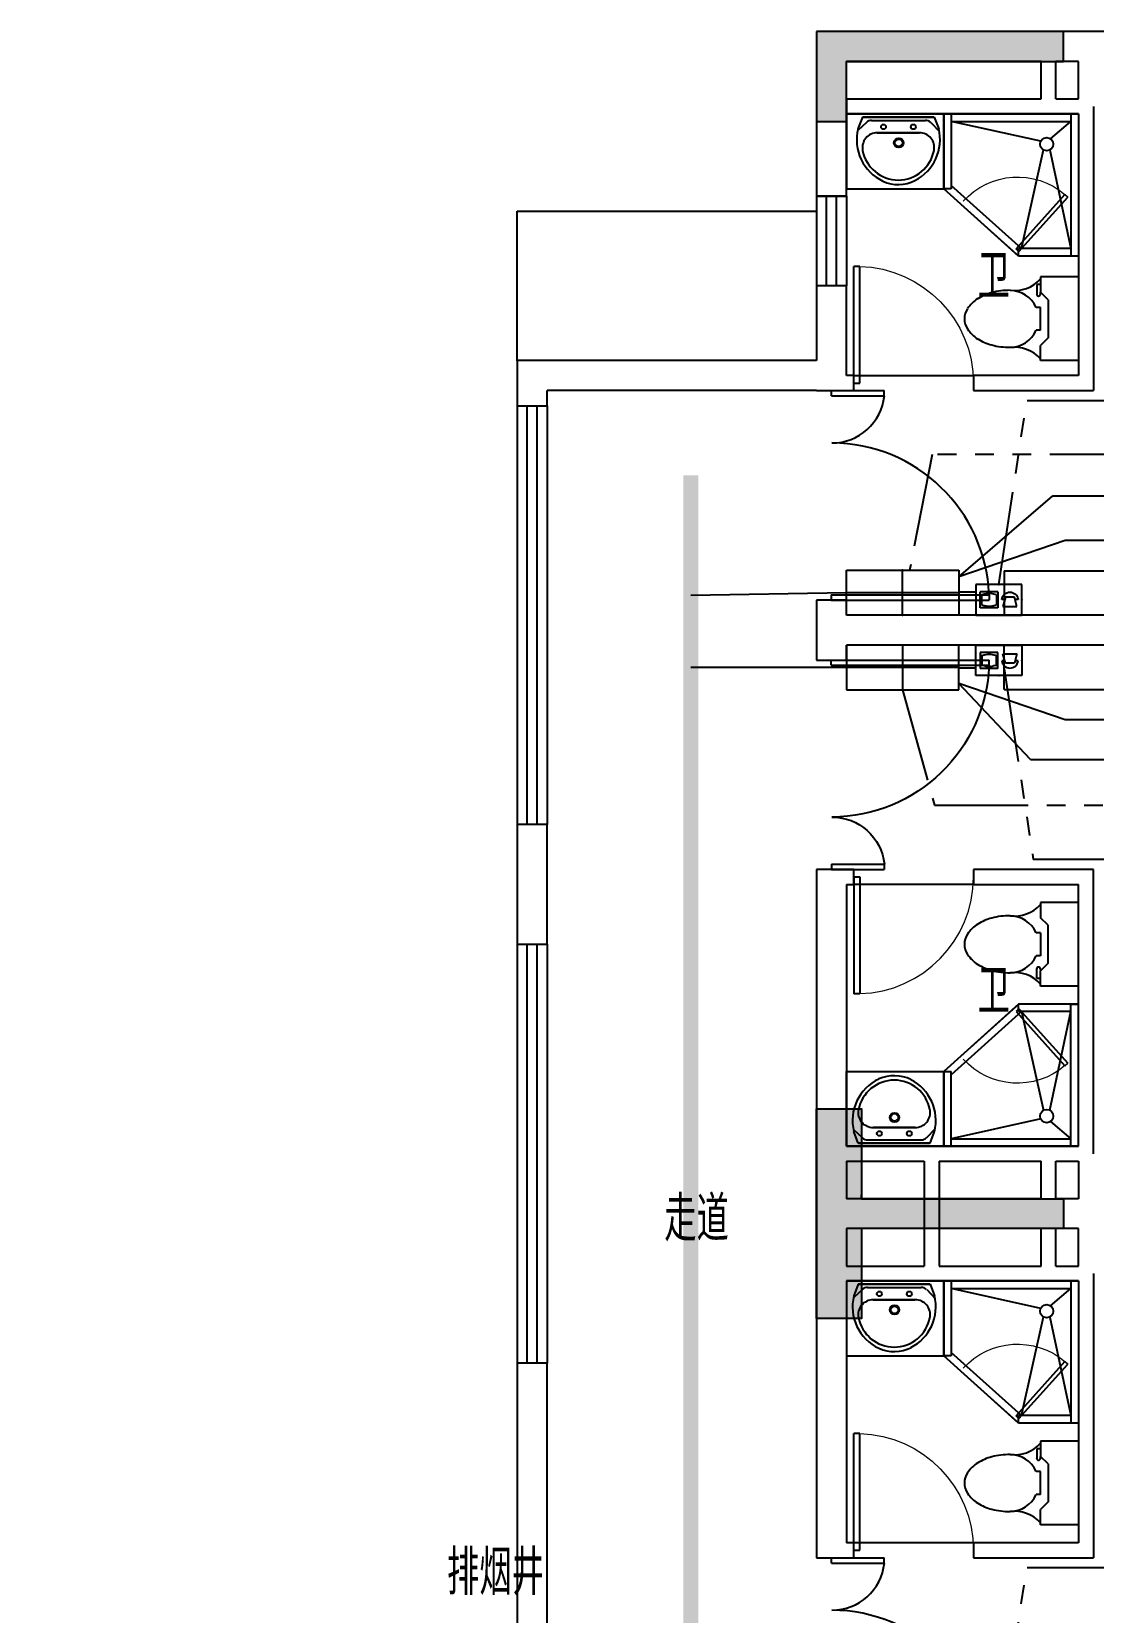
# Model space of a CAD drawing. Extents: x -41969 to 449372, y 65390 to 759577.
# Drawn here: x 335259 to 342355, y 727967 to 738532 of the extents above; entities that cross this region are included whole.
import ezdxf
from ezdxf.enums import TextEntityAlignment as Align

# ---------------------------------------------------------------- set-up
doc = ezdxf.new("R2010")
doc.units = 0
doc.header["$LTSCALE"] = 1000
doc.header["$MEASUREMENT"] = 0
for name, pattern in [('DASHDOT', [1, 0.5, -0.25, 0, -0.25]), ('PHANTOM2', [1.25, 0.625, -0.125, 0.125, -0.125, 0.125, -0.125]), ('PHANTOM3', [1.5, 0.625, -0.125, 0.125, -0.125, 0.125, -0.125, 0.125, -0.125])]:
    doc.linetypes.add(name, pattern=pattern)
for name, color, linetype in [('0-桥架', 120, 'Continuous'), ('EQUIP-箱柜', 241, 'Continuous'), ('EQUIP-通讯', 241, 'Continuous'), ('IN-door', 2, 'Continuous'), ('jg新结构柱', 9, 'Continuous'), ('TEL_TEXT', 7, 'Continuous'), ('WALL', 7, 'Continuous'), ('WINDOW', 2, 'Continuous'), ('WINDOW_TEXT', 7, 'Continuous'), ('WIRE-照明', 120, 'Continuous'), ('室外建筑', 8, 'Continuous'), ('装修家具', 8, 'Continuous')]:
    doc.layers.add(name, color=color, linetype=linetype)
doc.styles.add('_TCH_LABEL', font='COMPLEX', dxfattribs={"bigfont": 'GBCBIG'})
doc.styles.add('_TEL_DIM', font='SIMPLEX', dxfattribs={"width": 0.8, "height": 3.5, "bigfont": 'HZTXT'})
doc.styles.add('DIM_FONT', font='SIMPLEX', dxfattribs={"width": 0.7, "bigfont": 'GBCBIG'})
doc.styles.add('SIMPLEX', font='SIMPLEX.SHX')
doc.styles.get("Standard").update_dxf_attribs({"font": 'gbenor.shx', "bigfont": 'gbcbig.shx'})
doc.linetypes.add('TV', pattern='A,2.8,-0.1,["TV",_TEL_DIM,S=0.07,R=0,X=0,Y=-0.1],-0.52', length=3.42)

# ---------------------------------------------------------------- blocks, each defined once
blk = doc.blocks.new('A$C65FF3140')
at = {"color": 8}
for p, q in [((4450, 17750), (3800, 17750)), ((3800, 17750), (3800, 17250)), ((5350, 17750), (4320, 17750)), ((4450, 17750), (5350, 17750)), ((4450, 17750), (4450, 17250)), ((4500, 17750), (4450, 17750)), ((4450, 17250), (4450, 17750)), ((4500, 17750), (4500, 17250)), ((5300, 17750), (5300, 16800)), ((5350, 17750), (5300, 17750)), ((5350, 17750), (5350, 16800)), ((3933, 17693), (3875, 17639)), ((3906, 17729), (3876, 17651)), ((4387, 17729), (3906, 17729)), ((3909, 17729), (4386, 17729)), ((3967, 17707), (4327, 17707)), ((4363, 17692), (4420, 17634)), ((4387, 17729), (4416, 17651)), ((5098, 17567), (4500, 17700)), ((4500, 17700), (5300, 17700)), ((5164, 17584), (5300, 17700)), ((4287, 17624), (4006, 17624)), ((4006, 17624), (4287, 17624)), ((4969, 16850), (5116, 17510)), ((5159, 17509), (5300, 16850)), ((3800, 17250), (4450, 17250)), ((4950, 16800), (4450, 17250)), ((4500, 17250), (4450, 17250)), ((4969, 16850), (4500, 17272)), ((4564, 17147), (4936, 16813)), ((5300, 16850), (4950, 16850)), ((4950, 16800), (4950, 16850)), ((5350, 16800), (4950, 16800)), ((5350, 16800), (5300, 16800)), ((5071, 16609), (5071, 16545)), ((5096, 16609), (5071, 16609)), ((5096, 16660), (5096, 16558)), ((5350, 16660), (5096, 16660)), ((5350, 16660), (5350, 16101)), ((5096, 16545), (5096, 16558)), ((5147, 16507), (5096, 16558)), ((5147, 16507), (5147, 16253)), ((5096, 16457), (5067, 16457)), ((5096, 16304), (5096, 16457)), ((5096, 16304), (5067, 16304)), ((5147, 16253), (5096, 16203)), ((5096, 16101), (5096, 16203)), ((5350, 16101), (5096, 16101)), ((4854, 14697), (6050, 14697)), ((4854, 14697), (4854, 14400)), ((4854, 13903), (4854, 14200)), ((4854, 13903), (6050, 13903)), ((5096, 12480), (5096, 12378)), ((5350, 12480), (5096, 12480)), ((5350, 11921), (5350, 12480)), ((5147, 12327), (5096, 12378)), ((5096, 12277), (5067, 12277)), ((5096, 12277), (5096, 12124)), ((5147, 12073), (5147, 12327)), ((5096, 12124), (5067, 12124)), ((5147, 12073), (5096, 12023)), ((5071, 11972), (5071, 12035)), ((5096, 11972), (5071, 11972)), ((5096, 12035), (5096, 12023)), ((5096, 11921), (5096, 12023)), ((5350, 11921), (5096, 11921)), ((4950, 11800), (4450, 11350)), ((4969, 11750), (4500, 11328)), ((4564, 11453), (4936, 11787)), ((5350, 11800), (4950, 11800)), ((4950, 11750), (4950, 11800)), ((5300, 11750), (4950, 11750)), ((4969, 11750), (5116, 11090)), ((5159, 11091), (5300, 11750)), ((5300, 10850), (5300, 11800)), ((5300, 11800), (5350, 11800)), ((5350, 10850), (5350, 11800)), ((3800, 10850), (3800, 11350)), ((3800, 11350), (4450, 11350)), ((4450, 10850), (4450, 11350)), ((4450, 11350), (4500, 11350)), ((4450, 11350), (4450, 10850)), ((4500, 10850), (4500, 11350)), ((5098, 11033), (4500, 10900)), ((5164, 11016), (5300, 10900)), ((3906, 10907), (3848, 10961)), ((3879, 10871), (3849, 10949)), ((3940, 10893), (4300, 10893)), ((4260, 10976), (3978, 10976)), ((3978, 10976), (4260, 10976)), ((4336, 10908), (4392, 10966)), ((4359, 10871), (4389, 10949)), ((4500, 10900), (5300, 10900)), ((4450, 10850), (3800, 10850)), ((4359, 10871), (3879, 10871)), ((3881, 10871), (4358, 10871)), ((5350, 10850), (4320, 10850)), ((4450, 10850), (5350, 10850)), ((4450, 10850), (4500, 10850)), ((5300, 10850), (5350, 10850)), ((4450, 9950), (3800, 9950)), ((3800, 9950), (3800, 9450)), ((5350, 9950), (4320, 9950)), ((4450, 9950), (5350, 9950)), ((4450, 9950), (4450, 9450)), ((4500, 9950), (4450, 9950)), ((4450, 9450), (4450, 9950)), ((4500, 9950), (4500, 9450)), ((5300, 9950), (5300, 9000)), ((5350, 9950), (5300, 9950)), ((5350, 9950), (5350, 9000)), ((3906, 9893), (3848, 9839)), ((3879, 9929), (3849, 9851)), ((4359, 9929), (3879, 9929)), ((3881, 9929), (4358, 9929)), ((3940, 9907), (4300, 9907)), ((4336, 9892), (4392, 9834)), ((4359, 9929), (4389, 9851)), ((5098, 9767), (4500, 9900)), ((4500, 9900), (5300, 9900)), ((5164, 9784), (5300, 9900)), ((4260, 9824), (3978, 9824)), ((3978, 9824), (4260, 9824)), ((4969, 9050), (5116, 9710)), ((5159, 9709), (5300, 9050)), ((3800, 9450), (4450, 9450)), ((4950, 9000), (4450, 9450)), ((4500, 9450), (4450, 9450)), ((4969, 9050), (4500, 9472)), ((4564, 9347), (4936, 9013)), ((5300, 9050), (4950, 9050)), ((4950, 9000), (4950, 9050)), ((5350, 9000), (4950, 9000)), ((5350, 9000), (5300, 9000)), ((5096, 8879), (5096, 8777)), ((5350, 8879), (5096, 8879)), ((5350, 8879), (5350, 8320)), ((5071, 8828), (5071, 8765)), ((5096, 8828), (5071, 8828)), ((5096, 8765), (5096, 8777)), ((5147, 8727), (5096, 8777)), ((5096, 8676), (5067, 8676)), ((5096, 8523), (5096, 8676)), ((5147, 8727), (5147, 8473)), ((5096, 8523), (5067, 8523)), ((5147, 8473), (5096, 8422)), ((5096, 8320), (5096, 8422)), ((5350, 8320), (5096, 8320))]:
    blk.add_line(p, q, dxfattribs=at)
at = {"color": 8, "extrusion": (0, 0, -1)}
for p, q in [((4934, 16848), (5260, 17211)), ((4952, 16831), (5279, 17194)), ((5260, 17211), (5279, 17194)), ((4952, 16831), (4934, 16848)), ((4952, 11769), (4934, 11752)), ((4934, 11752), (5260, 11389)), ((4952, 11769), (5279, 11406)), ((5260, 11389), (5279, 11406)), ((4934, 9048), (5260, 9411)), ((5260, 9411), (5279, 9394)), ((4952, 9031), (5279, 9394)), ((4952, 9031), (4934, 9048))]:
    blk.add_line(p, q, dxfattribs=at)
at = {"color": 8}
for centre, radius in [((4047, 17664), 16.3), ((4247, 17664), 16.3), ((4149, 17557), 31.6), ((5138, 17548), 44.3), ((5138, 11052), 44.3), ((4121, 11043), 31.6), ((4020, 10936), 16.3), ((4220, 10936), 16.3), ((4020, 9864), 16.3), ((4220, 9864), 16.3), ((4121, 9757), 31.6), ((5138, 9748), 44.3)]:
    blk.add_circle(centre, radius, dxfattribs=at)
at = {"color": 8, "lineweight": 13}
for centre in [(4149, 17557), (4121, 11043), (4121, 9757)]:
    blk.add_circle(centre, 23, dxfattribs=at)
at = {"color": 8}
for centre, radius, start, end in [((4175, 17578), 307, 166.1751, 244.7296), ((3967, 17657), 50, 90, 133.181), ((4118, 17578), 307, 297.0639, 13.8249), ((4327, 17657), 50, 44.5607, 90), ((4006, 17524), 100, 90, 190.5602), ((4287, 17524), 100, 349.4398, 90), ((4146, 17551), 243, 190.5602, 349.4398), ((4146, 17528), 250, 245.8071, 296.4628), ((4924, 16797), 228, 262.201, 318.9109), ((4798, 16323), 227, 122.0053, 146.4658), ((4855, 16231), 335, 104.5142, 122.0053), ((4893, 16085), 486, 90, 104.5142), ((4893, 16380), 190, 23.5781, 89.9999), ((5083, 16545), 12.7, 179.9999, 359.9999), ((4710, 16380), 122, 146.4659, 179.9999), ((4710, 16380), 122, 180, 213.534), ((4798, 16438), 227, 213.534, 237.9945), ((4893, 16380), 190, 269.9999, 336.4217), ((4855, 16530), 335, 237.9945, 255.4857), ((4893, 16676), 486, 255.4857, 269.9999), ((4924, 15963), 228, 41.0889, 97.7988), ((4924, 12617), 228, 262.2012, 318.9111), ((4855, 12051), 335, 104.5143, 122.0055), ((4893, 11905), 486, 90.0001, 104.5143), ((4893, 12200), 190, 23.5783, 90.0001), ((4710, 12200), 122, 146.466, 180), ((4798, 12143), 227, 122.0055, 146.466), ((4710, 12200), 122, 180.0001, 213.5341), ((4798, 12258), 227, 213.5342, 237.9947), ((4855, 12350), 335, 237.9947, 255.4858), ((4893, 12200), 190, 270.0001, 336.4219), ((5083, 12035), 12.7, 0.0001, 180.0001), ((4893, 12496), 486, 255.4858, 270), ((4924, 11784), 228, 41.0891, 97.799), ((4119, 11072), 250, 63.5372, 114.1929), ((4147, 11022), 307, 115.2704, 193.8249), ((4119, 11049), 243, 10.5602, 169.4398), ((4090, 11022), 307, 346.1751, 62.9361), ((3978, 11076), 100, 169.4398, 270), ((4260, 11076), 100, 270, 10.5602), ((3940, 10943), 50, 226.819, 270), ((4300, 10943), 50, 270, 315.4393), ((4147, 9778), 307, 166.1751, 244.7296), ((3940, 9857), 50, 90, 133.181), ((4090, 9778), 307, 297.0639, 13.8249), ((4300, 9857), 50, 44.5607, 90), ((3978, 9724), 100, 90, 190.5602), ((4260, 9724), 100, 349.4398, 90), ((4119, 9751), 243, 190.5602, 349.4398), ((4119, 9728), 250, 245.8071, 296.4628), ((4855, 8450), 335, 104.5142, 122.0053), ((4893, 8304), 486, 90, 104.5142), ((4924, 9016), 228, 262.201, 318.9109), ((4893, 8600), 190, 23.5781, 89.9999), ((4710, 8600), 122, 146.4659, 179.9999), ((4798, 8542), 227, 122.0053, 146.4658), ((5083, 8765), 12.7, 179.9999, 359.9999), ((4710, 8600), 122, 180, 213.534), ((4798, 8657), 227, 213.534, 237.9945), ((4855, 8749), 335, 237.9945, 255.4857), ((4893, 8600), 190, 269.9999, 336.4217), ((4893, 8895), 486, 255.4857, 269.9999), ((4924, 8183), 228, 41.0889, 97.7988)]:
    blk.add_arc(centre, radius, start, end, dxfattribs=at)
at = {"color": 8, "lineweight": 13, "extrusion": (0, 0, -1)}
for centre, start, end in [((-4943, 16840), 41.987, 130.5177), ((-4943, 11760), 229.4823, 318.013), ((-4943, 9040), 41.987, 130.5177)]:
    blk.add_arc(centre, 488, start, end, dxfattribs=at)
at = {"color": 8, "ltscale": 1e-06, "style": 'DIM_FONT', "text_generation_flag": 4, "width": 0.8, "flags": 9}
for tag, p, rotation in [('YSIZE', (7914, 18100), 270), ('XSIZE', (7914, 18100), 270), ('YSIZE', (5350, 12480), 270.0001), ('XSIZE', (5350, 12480), 270.0001), ('YSIZE', (7914, 10300), 270), ('XSIZE', (7914, 10300), 270), ('YSIZE', (5350, 4680), 270.0001), ('XSIZE', (5350, 4680), 270.0001), ('YSIZE', (-4020, -3750), 180.0001), ('XSIZE', (-4020, -3750), 180.0001), ('YSIZE', (3780, -3750), 180.0001), ('XSIZE', (3780, -3750), 180.0001), ('YSIZE', (12500, -4414), 270.0001), ('XSIZE', (12500, -4414), 270.0001), ('YSIZE', (12451, -6050), 180), ('XSIZE', (12451, -6050), 180), ('YSIZE', (-6200, -6314), 180), ('XSIZE', (-6200, -6314), 180), ('YSIZE', (1600, -6314), 180), ('XSIZE', (1600, -6314), 180), ('YSIZE', (10570, -6235), 180), ('XSIZE', (10570, -6235), 180)]:
    blk.add_attdef(tag, p, '', height=0.5, rotation=rotation, dxfattribs=at)
at = {"color": 8, "style": 'DIM_FONT', "oblique": 0, "width": 0.8, "flags": 9}
for tag, p, rotation in [('YSIZE', (5517, 17078), 360), ('XSIZE', (5517, 17078), 360), ('YSIZE', (5517, 9278), 360), ('XSIZE', (5517, 9278), 360), ('YSIZE', (-7222, -3917), 270), ('XSIZE', (-7222, -3917), 270), ('YSIZE', (578, -3917), 270), ('XSIZE', (578, -3917), 270)]:
    blk.add_attdef(tag, p, '', height=0.413, rotation=rotation, dxfattribs=at)
at = {"color": 8, "ltscale": 1e-06, "style": 'DIM_FONT', "width": 0.8, "flags": 9}
for tag, p, rotation in [('YSIZE', (5350, 16101), 89.9999), ('XSIZE', (5350, 16101), 89.9999), ('YSIZE', (7914, 10500), 90), ('XSIZE', (7914, 10500), 90), ('YSIZE', (7914, 2700), 90), ('XSIZE', (7914, 2700), 90), ('YSIZE', (-16900, -4414), 269.9999), ('XSIZE', (-16900, -4414), 269.9999)]:
    blk.add_attdef(tag, p, '', height=0.5, rotation=rotation, dxfattribs=at)
at = {"color": 8, "style": 'DIM_FONT', "text_generation_flag": 4, "width": 0.8, "flags": 9}
for tag, p, rotation in [('YSIZE', (5517, 11522), 0), ('XSIZE', (5517, 11522), 0), ('YSIZE', (5517, 3722), 0), ('XSIZE', (5517, 3722), 0), ('YSIZE', (9343, -1536), 180), ('XSIZE', (9343, -1536), 180), ('YSIZE', (-4978, -3917), 270), ('XSIZE', (-4978, -3917), 270), ('YSIZE', (2822, -3917), 270), ('XSIZE', (2822, -3917), 270)]:
    blk.add_attdef(tag, p, '', height=0.413, rotation=rotation, dxfattribs=at)
at = {"color": 8, "ltscale": 1e-06, "style": 'DIM_FONT', "oblique": 0, "width": 0.8, "flags": 9}
for tag, p, rotation in [('YSIZE', (5350, 8320), 89.9999), ('XSIZE', (5350, 8320), 89.9999), ('YSIZE', (-8180, -3750), 359.9999), ('XSIZE', (-8180, -3750), 359.9999), ('YSIZE', (-380, -3750), 359.9999), ('XSIZE', (-380, -3750), 359.9999)]:
    blk.add_attdef(tag, p, '', height=0.5, rotation=rotation, dxfattribs=at)
at = {"color": 8, "text_generation_flag": 4, "flags": 9}
for tag, p, height, width in [('YSIZE', (-14000, -1399), 0.666, 0.834261), ('XSIZE', (-14000, -1399), 0.666, 0.834261), ('YSIZE', (-10846, -3267), 0.5, 0.8), ('XSIZE', (-10846, -3267), 0.5, 0.8)]:
    blk.add_attdef(tag, p, '', height=height, rotation=180, dxfattribs=dict(at, width=width))
at = {"color": 8, "flags": 9}
for tag, p, height, width in [('YSIZE', (9600, -1399), 0.666, 0.834261), ('XSIZE', (9600, -1399), 0.666, 0.834261), ('YSIZE', (6446, -3267), 0.5, 0.8), ('XSIZE', (6446, -3267), 0.5, 0.8)]:
    blk.add_attdef(tag, p, '', height=height, dxfattribs=dict(at, width=width))
at = {"color": 8, "style": 'DIM_FONT', "width": 0.8, "flags": 9}
for tag in ['YSIZE', 'XSIZE']:
    blk.add_attdef(tag, (-13743, -1536), '', height=0.413, dxfattribs=at)
at = {"color": 8, "flags": 9}
for tag, p in [('YSIZE', (5880, -5584)), ('XSIZE', (5880, -5584)), ('YSIZE', (5880, -5584)), ('XSIZE', (5880, -5584)), ('YSIZE', (9400, -8941)), ('XSIZE', (9400, -8941))]:
    blk.add_attdef(tag, p, '', height=0.5, dxfattribs=at)
at = {"color": 8, "ltscale": 1e-06, "style": 'DIM_FONT', "width": 0.8, "flags": 9}
for tag, p in [('YSIZE', (-16900, -6050)), ('XSIZE', (-16900, -6050)), ('YSIZE', (-14970, -6235)), ('XSIZE', (-14970, -6235)), ('YSIZE', (-6000, -6314)), ('XSIZE', (-6000, -6314)), ('YSIZE', (1800, -6314)), ('XSIZE', (1800, -6314))]:
    blk.add_attdef(tag, p, '', height=0.5, dxfattribs=at)
at = {"color": 8, "text_generation_flag": 4, "flags": 9}
for tag, p in [('YSIZE', (-10280, -6139)), ('XSIZE', (-10280, -6139)), ('YSIZE', (-13800, -9000)), ('XSIZE', (-13800, -9000))]:
    blk.add_attdef(tag, p, '', height=0.5, rotation=180, dxfattribs=at)
blk = doc.blocks.new('sdarw52y5fghg')
at = {"layer": 'jg新结构柱'}
h = blk.add_hatch(color=256, dxfattribs=at)
h.dxf.hatch_style = 1
h.paths.add_polyline_path([(16258, -2243071), (16258, -2242471), (16508, -2242471), (16508, -2242821), (17908, -2242821), (17908, -2243071)])
h.paths.add_polyline_path([(24258, -2243071), (23728, -2243071), (23728, -2242871), (24058, -2242871), (24058, -2240671), (24258, -2240671)])
h.paths.add_polyline_path([(14258, -2235371), (16458, -2235371), (16458, -2235571), (14458, -2235571), (14458, -2237021), (14258, -2237021)])
h.paths.add_polyline_path([(26058, -2240371), (26058, -2239771), (26258, -2239771), (26258, -2240171), (28158, -2240171), (28158, -2240371)])
h.paths.add_polyline_path([(33758, -2240371), (33758, -2239771), (33558, -2239771), (33558, -2240171), (32108, -2240171), (32108, -2240371)])
h.paths.add_polyline_path([(33758, -2224571), (33758, -2225171), (33558, -2225171), (33558, -2224771), (32108, -2224771), (32108, -2224571)])
h.paths.add_polyline_path([(26058, -2224571), (26058, -2225171), (26258, -2225171), (26258, -2224771), (27708, -2224771), (27708, -2224571)])
h.paths.add_polyline_path([(27708, -2232371), (27708, -2232571), (26358, -2232571), (26358, -2233171), (26058, -2233171), (26058, -2231771), (26358, -2231771), (26358, -2232371)])
h.paths.add_polyline_path([(32108, -2232371), (32108, -2232571), (33458, -2232571), (33458, -2233171), (33758, -2233171), (33758, -2231771), (33458, -2231771), (33458, -2232371)])
h.paths.add_polyline_path([(35158, -2242871), (34558, -2242871), (34558, -2243071), (34958, -2243071), (34958, -2244521), (35158, -2244521)])
h.paths.add_polyline_path([(32058, -2244521), (31858, -2244521), (31858, -2243071), (31458, -2243071), (31458, -2242871), (32458, -2242871), (32458, -2243071), (32058, -2243071)])
h.paths.add_polyline_path([(34958, -2251871), (35158, -2251871), (35158, -2251671), (35158, -2250221), (34958, -2250221)])
h.paths.add_polyline_path([(14458, -2243070), (13858, -2243070), (13858, -2242870), (14258, -2242870), (14258, -2241420), (14458, -2241420)])
h.paths.add_polyline_path([(5358, -2242871), (5958, -2242871), (5958, -2243071), (5558, -2243071), (5558, -2244521), (5358, -2244521)])
h.paths.add_polyline_path([(8458, -2244520), (8658, -2244520), (8658, -2243070), (9058, -2243070), (9058, -2242870), (8058, -2242870), (8058, -2243070), (8458, -2243070)])
h.paths.add_polyline_path([(28158, -2244871), (27958, -2244871), (27958, -2245071), (27958, -2247121), (28158, -2247121)])
h.paths.add_polyline_path([(12358, -2244871), (12558, -2244871), (12558, -2245071), (12558, -2247121), (12358, -2247121)])
h.paths.add_polyline_path([(20158, -2246770), (20358, -2246770), (20358, -2245170), (20758, -2245170), (20758, -2244870), (19758, -2244870), (19758, -2245170), (20158, -2245170)])
h.paths.add_polyline_path([(5558, -2251871), (5358, -2251871), (5358, -2251671), (5358, -2250221), (5558, -2250221)])
h.paths.add_polyline_path([(32058, -2250921), (31858, -2250921), (31858, -2252371), (31458, -2252371), (31458, -2252571), (32458, -2252571), (32458, -2252371), (32058, -2252371)])
h.paths.add_polyline_path([(28158, -2250921), (27958, -2250921), (27958, -2252371), (27558, -2252371), (27558, -2252571), (28558, -2252571), (28558, -2252371), (28158, -2252371)])
h.paths.add_polyline_path([(20358, -2250921), (20158, -2250921), (20158, -2252271), (19558, -2252271), (19558, -2252571), (20958, -2252571), (20958, -2252271), (20358, -2252271)])
h.paths.add_polyline_path([(12558, -2250921), (12358, -2250921), (12358, -2252371), (11958, -2252371), (11958, -2252571), (12958, -2252571), (12958, -2252371), (12558, -2252371)])
h.paths.add_polyline_path([(8658, -2250921), (8458, -2250921), (8458, -2252371), (8058, -2252371), (8058, -2252571), (9058, -2252571), (9058, -2252371), (8658, -2252371)])
h.paths.add_polyline_path([(23658, -2235571), (24058, -2235571), (24058, -2236771), (24258, -2236771), (24258, -2235371), (23658, -2235371)])
h.paths.add_polyline_path([(22658, -2235571), (22658, -2235371), (21958, -2235371), (21958, -2235571)])
for points in [[(26058, -2224571), (26058, -2225171), (26258, -2225171), (26258, -2224771), (27708, -2224771), (27708, -2224571)], [(27708, -2232371), (27708, -2232571), (26358, -2232571), (26358, -2233171), (26058, -2233171), (26058, -2231771), (26358, -2231771), (26358, -2232371)]]:
    blk.add_lwpolyline(points, close=True, dxfattribs=at)
blk = doc.blocks.new('$DorLib2D$00000225')
at = {"color": 0}
for p, q in [((0.475, -0.0014), (0.475, 0.7521)), ((0.475, 0.7521), (0.5, 0.7521)), ((0.5, -0.0014), (0.5, 0.7521)), ((-0.5, 0), (-0.5, 0.252)), ((-0.475, 0.252), (-0.5, 0.252)), ((-0.475, 0), (-0.475, 0.252)), ((-0.475, 0), (-0.5, 0)), ((0.475, -0.0014), (0.5, -0.0014))]:
    blk.add_line(p, q, dxfattribs=at)
for centre, radius, start, end in [((0.5046, -0.0019), 0.7546, 92.24927, 179.72377), ((-0.5008, 0.0026), 0.2508, 359.78987, 84.09744)]:
    blk.add_arc(centre, radius, start, end, dxfattribs=at)
blk = doc.blocks.new('$DorLib2D$00000001')
for p, q in [((0.45, 0.975), (0.5, 0.975)), ((0.45, 0), (0.45, 0.975)), ((0.5, 0), (0.5, 0.975)), ((0.5, 0), (0.45, 0))]:
    blk.add_line(p, q)
at = {"lineweight": 13}
blk.add_arc((0.475, 0), 0.975, 91.4693, 180, dxfattribs=at)
blk = doc.blocks.new('$TCHSYS$WIN2D')
for p, q in [((-0.5, 0.5), (0.5, 0.5)), ((-0.5, 0.5), (-0.5, -0.5)), ((0.5, 0.5), (0.5, -0.5)), ((0.5, 0.167), (-0.5, 0.167)), ((0.5, -0.167), (-0.5, -0.167)), ((-0.5, -0.5), (0.5, -0.5))]:
    blk.add_line(p, q)
blk = doc.blocks.new('_wblk')
for p, q in [((-0.5, 0.5), (0.5, 0.5)), ((0.5, 0.1667), (-0.5, 0.1667)), ((0.5, -0.1667), (-0.5, -0.1667)), ((-0.5, -0.5), (0.5, -0.5))]:
    blk.add_line(p, q)
at = {"layer": 'WINDOW_TEXT', "style": 'SIMPLEX', "flags": 9}
blk.add_attdef('A', text='', height=1, dxfattribs=at).set_placement((0, 1.5), align=Align.MIDDLE)
blk = doc.blocks.new('$equip$00001423')
for p, q in [((0.75, 0.6), (-0.75, 0.6)), ((-0.75, 0.6), (-0.75, 0)), ((0, 0), (0, 0.6)), ((0.75, 0), (0.75, 0.6)), ((-0.75, 0.3), (0.75, 0.3)), ((-0.75, 0), (0.75, 0))]:
    blk.add_line(p, q)
for p in [(0, 0.6), (-0.75, 0.3), (0.75, 0.3), (0, 0)]:
    blk.add_point(p)
at = {"style": '_TCH_LABEL', "flags": 9}
blk.add_attdef('A', (0, 0), '', height=0.00002, dxfattribs=at)
blk = doc.blocks.new('$equip$00001887')
at = {"color": 0, "linetype": 'Continuous'}
for p, q in [((-0.75, 0.5), (0.75, 0.5)), ((-0.75, -0.5), (-0.75, 0.5)), ((-0.631, 0.015), (-0.533, 0.015)), ((-0.59, -0.215), (-0.51, 0.09)), ((-0.51, 0.09), (-0.51, 0.09)), ((-0.51, 0.09), (-0.215, 0.09)), ((-0.215, 0.09), (-0.135, -0.215)), ((-0.193, 0.015), (-0.095, 0.015)), ((0.027, 0.263), (0.027, -0.256)), ((0.027, 0.263), (0.61, 0.263)), ((0.081, 0.166), (0.16, 0.185)), ((0.081, 0.166), (0.081, -0.159)), ((0.16, 0.185), (0.222, 0.199)), ((0.222, 0.199), (0.273, 0.207)), ((0.273, 0.207), (0.319, 0.21)), ((0.319, 0.21), (0.364, 0.207)), ((0.364, 0.207), (0.415, 0.199)), ((0.415, 0.199), (0.477, 0.185)), ((0.477, 0.185), (0.556, 0.166)), ((0.556, -0.159), (0.556, 0.166)), ((0.61, -0.256), (0.61, 0.263)), ((0.75, 0.5), (0.75, -0.5)), ((0.75, -0.5), (-0.75, -0.5)), ((-0.135, -0.215), (-0.59, -0.215)), ((0.027, -0.256), (0.61, -0.256)), ((0.16, -0.179), (0.081, -0.159)), ((0.222, -0.193), (0.16, -0.179)), ((0.273, -0.201), (0.222, -0.193)), ((0.319, -0.204), (0.273, -0.201)), ((0.364, -0.201), (0.319, -0.204)), ((0.415, -0.193), (0.364, -0.201)), ((0.477, -0.179), (0.415, -0.193)), ((0.556, -0.159), (0.477, -0.179))]:
    blk.add_line(p, q, dxfattribs=at)
blk.add_arc((-0.363, -0.017), 0.27, 6.9897, 173.0103, dxfattribs=at)
for p in [(-0.75, 0), (0, 0.5), (0.75, 0), (0, -0.5)]:
    blk.add_point(p)
at = {"layer": 'TEL_TEXT', "style": '_TEL_DIM', "flags": 1}
blk.add_attdef('A', text='', height=0.00002, dxfattribs=at).set_placement((0, 0), align=Align.MIDDLE_CENTER)

msp = doc.modelspace()

# ---------------------------------------------------------------- linework, layer by layer
at = {"layer": '0-桥架', "const_width": 100}
msp.add_lwpolyline([(339664.8, 719204.4), (339664.8, 735566.6)], dxfattribs=at)
at = {"layer": 'IN-door'}
for p, q in [((341553.7, 736232.2), (340753.7, 736232.2)), ((341553.7, 732832.2), (340753.7, 732832.2)), ((341553.7, 728432.2), (340753.7, 728432.2))]:
    msp.add_line(p, q, dxfattribs=at)
at = {"layer": 'WALL'}
for p, q in [((340505.2, 738532.2), (340505.2, 737432.2)), ((342055.2, 738532.2), (340505.2, 738532.2)), ((342305.2, 738532.2), (342055.2, 738532.2)), ((345349.2, 738532.2), (342305.2, 738532.2)), ((340705.2, 738082.2), (340705.2, 738332.2)), ((340705.2, 737432.2), (340705.2, 738332.2)), ((342005.2, 738332.2), (340705.2, 738332.2)), ((342005.2, 738082.2), (342005.2, 738332.2)), ((342255.2, 738332.2), (342105.2, 738332.2)), ((342105.2, 738082.2), (342105.2, 738332.2)), ((342255.2, 738082.2), (342255.2, 738332.2)), ((340705.2, 738082.2), (340705.2, 738107.2)), ((340705.2, 738082.2), (340705.2, 738107.2)), ((340705.2, 738082.2), (341175.2, 738082.2)), ((340705.2, 738082.2), (340705.2, 737982.2)), ((341175.2, 738082.2), (342005.2, 738082.2)), ((342105.2, 738082.2), (342255.2, 738082.2)), ((340705.2, 737982.2), (341175.2, 737982.2)), ((341175.2, 737982.2), (342055.2, 737982.2)), ((342055.2, 737982.2), (342255.2, 737982.2)), ((342255.2, 737982.2), (342255.2, 736233.1)), ((342355.2, 738032.2), (342355.2, 736133.1)), ((340505.2, 737432.2), (340705.2, 737432.2)), ((340705.2, 736832.2), (340505.2, 736832.2)), ((340505.2, 736832.2), (340505.2, 736333.1)), ((340705.2, 736233.1), (340705.2, 736832.2)), ((340505.2, 736333.1), (338505.2, 736333.1)), ((338505.2, 736333.1), (338505.2, 736032.2)), ((340753.7, 736233.1), (340705.2, 736233.1)), ((340753.7, 736133.1), (340753.7, 736233.1)), ((342255.2, 736233.1), (341553.7, 736233.1)), ((341553.7, 736233.1), (341553.7, 736133.1)), ((340505.2, 736133.1), (338705.2, 736133.1)), ((338705.2, 736032.2), (338705.2, 736133.1)), ((340505.2, 736133.1), (340705.2, 736133.1)), ((340705.2, 736133.1), (340753.7, 736133.1)), ((341553.7, 736133.1), (342355.2, 736133.1)), ((338505.2, 736032.2), (338705.2, 736032.2)), ((340705.2, 734733.1), (340505.2, 734733.1)), ((340505.2, 734733.1), (340505.2, 734532.2)), ((340705.2, 734632.2), (340705.2, 734733.1)), ((348005.2, 734632.2), (340705.2, 734632.2)), ((340505.2, 734532.2), (340505.2, 734332.4)), ((340705.2, 734332.4), (340705.2, 734432.2)), ((348005.2, 734432.2), (340705.2, 734432.2)), ((340505.2, 734332.4), (340705.2, 734332.4)), ((338705.2, 733232.2), (338505.2, 733232.2)), ((338505.2, 733232.2), (338505.2, 732432.2)), ((338705.2, 732432.2), (338705.2, 733232.2)), ((340705.2, 732932.4), (340505.2, 732932.4)), ((340505.2, 732932.4), (340505.2, 732882.2)), ((340705.2, 732932.2), (340705.2, 732932.4)), ((340753.7, 732932.2), (340705.2, 732932.2)), ((340753.7, 732832.2), (340753.7, 732932.2)), ((342355.2, 732932.2), (341553.7, 732932.2)), ((341553.7, 732932.2), (341553.7, 732832.2)), ((342355.2, 731032.2), (342355.2, 732932.2)), ((340505.2, 732882.2), (340505.2, 731032.2)), ((340705.2, 732832.2), (340753.7, 732832.2)), ((340705.2, 732832.2), (340705.2, 731082.2)), ((341553.7, 732832.2), (342255.2, 732832.2)), ((342255.2, 731082.2), (342255.2, 732832.2)), ((338505.2, 732432.2), (338705.2, 732432.2)), ((340505.2, 731032.2), (340505.2, 730632.2)), ((340705.2, 731082.2), (341175.2, 731082.2)), ((341175.2, 731082.2), (341275.2, 731082.2)), ((341275.2, 731082.2), (342055.2, 731082.2)), ((342055.2, 731082.2), (342255.2, 731082.2)), ((340705.2, 730982.2), (341175.2, 730982.2)), ((340705.2, 730982.2), (340705.2, 730732.2)), ((340805.2, 730982.2), (340805.2, 730732.2)), ((341175.2, 730982.2), (341225.2, 730982.2)), ((341225.2, 730982.2), (341225.2, 730282.2)), ((341325.2, 730982.2), (341325.2, 730282.2)), ((341325.2, 730982.2), (342005.2, 730982.2)), ((342005.2, 730732.2), (342005.2, 730982.2)), ((342105.2, 730732.2), (342105.2, 730982.2)), ((342105.2, 730982.2), (342255.2, 730982.2)), ((342255.2, 730982.2), (342255.2, 730732.2)), ((342005.2, 730732.2), (340705.2, 730732.2)), ((340805.2, 730732.2), (340805.2, 730757.2)), ((340805.2, 730732.2), (341225.2, 730732.2)), ((342255.2, 730732.2), (342105.2, 730732.2)), ((340505.2, 730632.2), (340505.2, 730232.2)), ((340705.2, 730532.2), (340705.2, 730282.2)), ((342005.2, 730532.2), (340705.2, 730532.2)), ((342005.2, 730282.2), (342005.2, 730532.2)), ((342255.2, 730532.2), (342105.2, 730532.2)), ((342105.2, 730282.2), (342105.2, 730532.2)), ((342255.2, 730282.2), (342255.2, 730532.2)), ((340705.2, 730282.2), (341175.2, 730282.2)), ((341175.2, 730282.2), (341225.2, 730282.2)), ((341325.2, 730282.2), (342005.2, 730282.2)), ((342105.2, 730282.2), (342255.2, 730282.2)), ((340505.2, 730232.2), (340505.2, 728382.2)), ((340705.2, 730182.2), (341175.2, 730182.2)), ((340705.2, 730182.2), (340705.2, 728432.2)), ((341175.2, 730182.2), (341275.2, 730182.2)), ((341275.2, 730182.2), (342055.2, 730182.2)), ((342055.2, 730182.2), (342255.2, 730182.2)), ((342255.2, 730182.2), (342255.2, 728432.2)), ((342355.2, 730232.2), (342355.2, 728332.2)), ((338705.2, 729632.2), (338505.2, 729632.2)), ((338505.2, 729632.2), (338505.2, 727732.2)), ((338705.2, 727632.2), (338705.2, 729632.2)), ((340505.2, 728382.2), (340505.2, 728332.2)), ((340753.7, 728432.2), (340705.2, 728432.2)), ((340753.7, 728332.2), (340753.7, 728432.2)), ((342255.2, 728432.2), (341553.7, 728432.2)), ((341553.7, 728432.2), (341553.7, 728332.2)), ((340505.2, 728332.2), (340705.2, 728332.2)), ((340705.2, 728332.2), (340753.7, 728332.2)), ((341553.7, 728332.2), (342355.2, 728332.2))]:
    msp.add_line(p, q, dxfattribs=at)
at = {"layer": 'WIRE-照明', "linetype": 'PHANTOM2'}
for p, q in [((341723.2, 734836.3), (341909.8, 736064.5)), ((347537.3, 736064.5), (341909.8, 736064.5)), ((341759.5, 734272.3), (341952.8, 732999.9)), ((347537.3, 732999.9), (341952.8, 732999.9)), ((347537.3, 728264.5), (341909.8, 728264.5))]:
    msp.add_line(p, q, dxfattribs=at)
at = {"layer": 'WIRE-照明', "linetype": 'PHANTOM3'}
for p, q in [((341278.7, 735706.7), (341126.5, 734932.2)), ((347189.4, 735706.7), (341278.7, 735706.7)), ((341080.2, 734132.2), (341294.3, 733361.2)), ((341294.3, 733361.2), (347189.4, 733361.2)), ((341723.2, 727036.3), (341909.8, 728264.5))]:
    msp.add_line(p, q, dxfattribs=at)
at = {"layer": 'WIRE-照明'}
for p, q in [((341455.2, 734888), (342083.7, 735428.9)), ((342083.7, 735428.9), (346421.6, 735428.9)), ((340705.2, 734782.2), (339664.8, 734763.7)), ((340705.2, 734282.2), (339664.8, 734282.2)), ((341935.8, 733666.5), (341455.2, 734176.4)), ((341935.8, 733666.5), (346421.6, 733666.5))]:
    msp.add_line(p, q, dxfattribs=at)
at = {"layer": 'WIRE-照明', "linetype": 'TV', "ltscale": 0.5}
for p, q in [((342167.3, 735131.7), (341455.2, 734888)), ((345344.6, 735131.7), (342167.3, 735131.7)), ((342167.3, 733932.7), (341455.2, 734176.4)), ((345344.6, 733932.7), (342167.3, 733932.7))]:
    msp.add_line(p, q, dxfattribs=at)
at = {"layer": 'WIRE-照明', "linetype": 'DASHDOT', "ltscale": 0.3}
for p, q in [((341570.1, 734785.4), (341455.2, 734785.4)), ((341570.1, 734278.9), (341455.2, 734278.9))]:
    msp.add_line(p, q, dxfattribs=at)
at = {"layer": '室外建筑'}
for p, q in [((338505.2, 736332.2), (338505.2, 737332.2)), ((338505.2, 737332.2), (340505.2, 737332.2))]:
    msp.add_line(p, q, dxfattribs=at)

# ---------------------------------------------------------------- block references
at = {"layer": 'EQUIP-箱柜', "xscale": -500, "yscale": 500, "zscale": 500}
msp.add_blockref('$equip$00001423', (341080.2, 734632.2), dxfattribs=at)
at = {"layer": 'EQUIP-箱柜', "xscale": 500, "yscale": 500, "zscale": 500, "rotation": 180}
msp.add_blockref('$equip$00001423', (341080.2, 734432.2), dxfattribs=at)
at = {"layer": 'EQUIP-通讯', "xscale": -204.1200000001118, "yscale": 204.1200000001118, "zscale": 204.1199999999893}
msp.add_blockref('$equip$00001887', (341723.2, 734734.2), dxfattribs=at)
at = {"layer": 'EQUIP-通讯', "xscale": 204.1200000001118, "yscale": 204.1200000001118, "zscale": 204.1199999999893, "rotation": 180}
msp.add_blockref('$equip$00001887', (341723.2, 734330.1), dxfattribs=at)
at = {"layer": 'IN-door'}
for name, p, xscale, yscale, zscale, rotation in [('$DorLib2D$00000001', (341153.7, 736183.1), -800, 800, 100, 359.9999999224934), ('$DorLib2D$00000225', (340605.2, 735433.1), 1400, 1400, 200, 269.9999995130417), ('$DorLib2D$00000225', (340605.2, 733632.4), -1400, 1400, 200, 269.999999900781), ('$DorLib2D$00000001', (341153.7, 732882.2), -800, -800, 100.0000008017814, 7.750664110517391e-08), ('$DorLib2D$00000001', (341153.7, 728382.2), -800, 800, 100.0000008017814, 359.9999999224934), ('$DorLib2D$00000225', (340605.2, 727632.2), -1400, -1400, 200, 90.00000012357084)]:
    msp.add_blockref(name, p, dxfattribs=dict(at, xscale=xscale, yscale=yscale, zscale=zscale, rotation=rotation))
at = {"layer": 'jg新结构柱'}
msp.add_blockref('sdarw52y5fghg', (314447.6, 2963102.9), dxfattribs=at)
at = {"layer": 'WINDOW'}
for name, p, xscale, yscale, zscale, rotation in [('$TCHSYS$WIN2D', (340605.2, 737132.2), 600, 200, 600, 270.0000000568293), ('_wblk', (338605.2, 734632.2), -2800, -200, -2800, 89.99999991985962), ('_wblk', (338605.2, 731032.2), -2800, -200, -2800, 89.99999991985962)]:
    msp.add_blockref(name, p, dxfattribs=dict(at, xscale=xscale, yscale=yscale, zscale=zscale, rotation=rotation))
at = {"layer": '装修家具'}
msp.add_blockref('A$C65FF3140', (336905.2, 720232.2), dxfattribs=at)

# ---------------------------------------------------------------- texts
at = {"color": 9}
for s, p in [('卫', (341580.7, 736746.5)), ('卫', (341580.7, 731967.9)), ('走道', (339487.1, 730448.7)), ('排烟井', (338035.7, 728084.2))]:
    msp.add_text(s, height=300, dxfattribs=at).set_placement(p)

doc.saveas('drawing.dxf')
